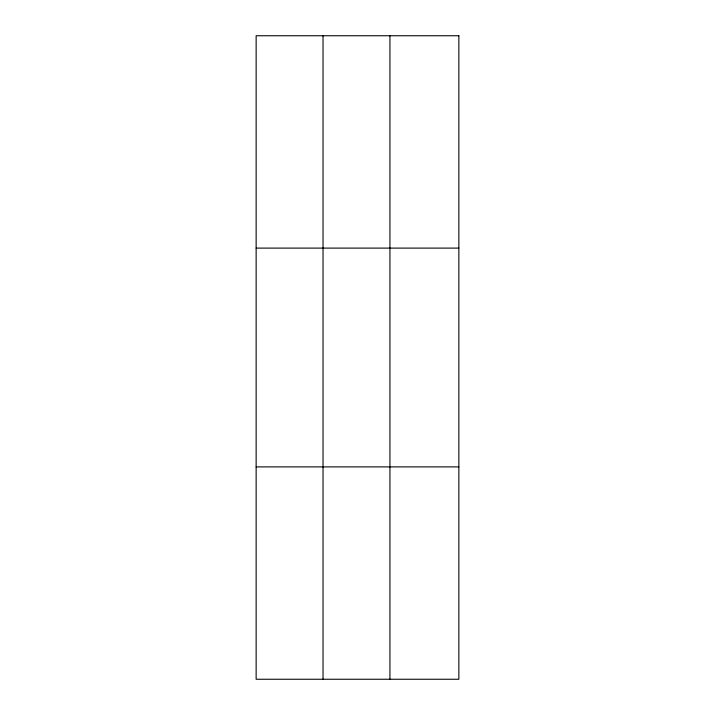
<?xml version="1.0" encoding="UTF-8"?>
<svg xmlns="http://www.w3.org/2000/svg" width="715" height="715" viewBox="0 0 715 715"><rect width="100%" height="100%" fill="white"/><g stroke="black" fill="none" stroke-linecap="round" stroke-linejoin="round"><path stroke-width="1.07" d="M323.037 35.75L323.037 679.25M389.934 35.75L389.934 679.25M256.14 248.105L458.86 248.105M256.14 466.895L458.86 466.895M458.86 35.75L458.86 679.25L256.14 679.25L256.14 35.75L458.86 35.75"/></g></svg>
